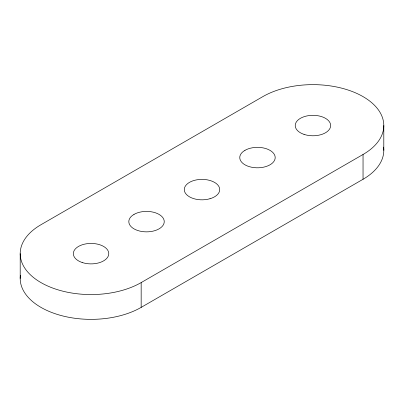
<?xml version="1.0" encoding="UTF-8"?>
<svg xmlns="http://www.w3.org/2000/svg" width="404" height="404" viewBox="0 0 404 404"><rect width="100%" height="100%" fill="white"/><g stroke="black" fill="none" stroke-linecap="round" stroke-linejoin="round"><path stroke-width="0.61" d="M141.163 282.583L363.044 154.48A70.857 40.91 0 0 0 363.044 96.622A70.857 40.91 0 0 0 262.837 96.622L40.956 224.73A70.857 40.91 0 0 0 40.956 282.583A70.857 40.91 0 0 0 141.163 282.583L141.163 307.378A70.857 40.91 0 0 1 61.393 315.6A70.857 40.91 0 0 1 20.417 275.24M141.163 307.378L363.044 179.27A70.857 40.91 0 0 0 383.583 147.137M383.8 125.548L383.8 150.344M363.044 154.48L363.044 179.27M20.2 253.656L20.2 278.452M134.002 214.398L132.199 215.62A17.715 10.226 0 0 0 134.002 228.861A17.715 10.226 0 0 0 156.939 229.901L159.055 228.861A17.715 10.226 0 0 0 159.055 214.398A17.715 10.226 0 0 0 134.002 214.398M244.945 150.344L243.142 151.566A17.715 10.226 0 0 0 244.001 164.216A17.715 10.226 0 0 0 265.514 166.69L267.882 165.852A17.715 10.226 0 0 0 269.998 150.344L267.882 149.303A17.715 10.226 0 0 0 244.945 150.344M210.04 198.718L207.474 199.329A17.715 10.226 0 0 1 189.476 196.834L187.668 195.612A17.715 10.226 0 0 1 196.526 179.876L199.228 179.502A17.715 10.226 0 0 1 212.413 181.33L214.524 182.371A17.715 10.226 0 0 1 210.04 198.718M82.199 262.514A17.715 10.226 0 0 0 108.772 253.656A17.715 10.226 0 0 0 82.199 244.799A17.715 10.226 0 0 0 82.199 262.514M304.086 134.406A17.715 10.226 0 0 0 330.659 125.548A17.715 10.226 0 0 0 304.086 116.695A17.715 10.226 0 0 0 304.086 134.406"/></g></svg>
